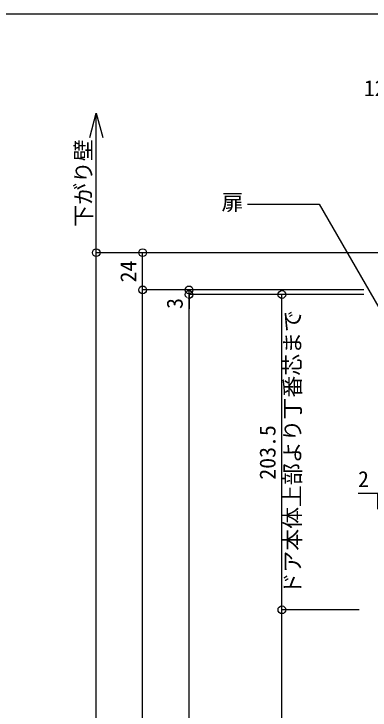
# Model space of a CAD drawing. Units: millimetres, scale not verified. Extents: x -1051 to 1051, y -744 to 744.
# Drawn here: x 312.5 to 542.8, y 238.1 to 687.5 of the extents above; entities that cross this region are included whole.
import ezdxf
from ezdxf.enums import TextEntityAlignment as Align

# ---------------------------------------------------------------- set-up
doc = ezdxf.new("R2010")
doc.units = ezdxf.units.MM
doc.header["$LTSCALE"] = 5
for name, color, linetype in [('0-0', 7, 'Continuous'), ('4-0', 4, 'Continuous'), ('4-1', 7, 'Continuous'), ('5-0', 7, 'Continuous')]:
    doc.layers.add(name, color=color, linetype=linetype)
doc.styles.add('ＭＳ ゴシック', font='')
doc.styles.get('ＭＳ ゴシック').set_extended_font_data('MS Gothic')

msp = doc.modelspace()

# ---------------------------------------------------------------- linework, layer by layer
at = {"layer": '0-0', "color": 2}
msp.add_line((-987.5, 687.5), (987.5, 687.5), dxfattribs=at)
at = {"layer": '4-0'}
for p, q in [((548.804, 533.365), (365.742, 533.365)), ((365.742, -166.635), (365.742, 533.365)), ((538.804, 533.365), (395.742, 533.365)), ((395.742, 509.365), (395.742, 533.365)), ((538.804, 509.365), (395.742, 509.365)), ((538.804, 509.365), (395.742, 509.365)), ((395.742, -166.635), (395.742, 509.365)), ((538.804, 509.365), (425.742, 509.365)), ((425.742, 506.365), (425.742, 509.365)), ((538.804, 506.365), (425.742, 506.365)), ((425.742, -153.635), (425.742, 506.365)), ((538.804, 506.365), (425.742, 506.365)), ((425.742, 506.365), (425.742, 497.084)), ((535.742, 506.365), (485.742, 506.365)), ((485.742, 302.865), (485.742, 506.365)), ((535.742, 302.865), (485.742, 302.865)), ((485.742, 42.865), (485.742, 302.865)), ((535.742, 302.865), (485.742, 302.865))]:
    msp.add_line(p, q, dxfattribs=at)
msp.add_lwpolyline([(547.742, 367.917), (547.742, 377.917), (534.97, 377.917)], dxfattribs=at)
for centre in [(365.742, 533.365), (395.742, 533.365), (395.742, 509.365), (395.742, 509.365), (425.742, 509.365), (425.742, 506.365), (425.742, 506.365), (485.742, 506.365), (485.742, 302.865), (485.742, 302.865)]:
    msp.add_circle(centre, 2.5, dxfattribs=at)
at = {"layer": '4-1'}
msp.add_line((365.742, 533.365), (365.742, 623.53), dxfattribs=at)
msp.add_lwpolyline([(361.488, 607.655), (365.742, 623.53), (369.995, 607.655)], dxfattribs=at)
at = {"layer": '5-0', "color": 6}
msp.add_lwpolyline([(463.532, 564.753), (509.945, 564.753), (560.535, 477.127)], dxfattribs=at)

# ---------------------------------------------------------------- texts
at = {"layer": '4-0', "style": 'ＭＳ ゴシック'}
for s, p in [('ドア本体上部より丁番芯まで', (500.853, 312.752)), ('203.5', (484.742, 386.835))]:
    msp.add_text(s, height=10.35, rotation=90, dxfattribs=at).set_placement(p, align=Align.BOTTOM_LEFT)
at = {"layer": '4-1', "style": 'ＭＳ ゴシック'}
msp.add_text('下がり壁', height=10.35, rotation=90, dxfattribs=at).set_placement((365.742, 550.084), align=Align.BOTTOM_LEFT)
at = {"layer": '5-0', "style": 'ＭＳ ゴシック'}
msp.add_text('扉', height=10.35, dxfattribs=at).set_placement((446.679, 557.698), align=Align.BOTTOM_LEFT)

# ---------------------------------------------------------------- wipeouts: each hides what was drawn before it
at = {"color": 7}
msp.add_wipeout([(538.739, 631.308), (538.739, 645.419), (567.244, 645.419), (567.244, 631.308)], dxfattribs=at)

# ---------------------------------------------------------------- next in the draw order: texts
at = {"layer": '4-0', "style": 'ＭＳ ゴシック'}
msp.add_text('12.5', height=10.35, dxfattribs=at).set_placement((538.739, 631.308), align=Align.BOTTOM_LEFT)

# ---------------------------------------------------------------- next in the draw order: wipeouts: each hides what was drawn before it
at = {"color": 7}
for points in [[(394.742, 514.168), (380.631, 514.168), (380.631, 528.562), (394.742, 528.562)], [(424.742, 497.084), (410.631, 497.084), (410.631, 504.422), (424.742, 504.422)], [(534.97, 378.917), (534.97, 393.028), (542.308, 393.028), (542.308, 378.917)]]:
    msp.add_wipeout(points, dxfattribs=at)

# ---------------------------------------------------------------- next in the draw order: texts
at = {"layer": '4-0', "style": 'ＭＳ ゴシック'}
for s, p in [('24', (394.742, 514.168)), ('3', (424.742, 497.084))]:
    msp.add_text(s, height=10.35, rotation=90, dxfattribs=at).set_placement(p, align=Align.BOTTOM_LEFT)
msp.add_text('2', height=10.35, dxfattribs=at).set_placement((534.97, 378.917), align=Align.BOTTOM_LEFT)

doc.saveas('drawing.dxf')
